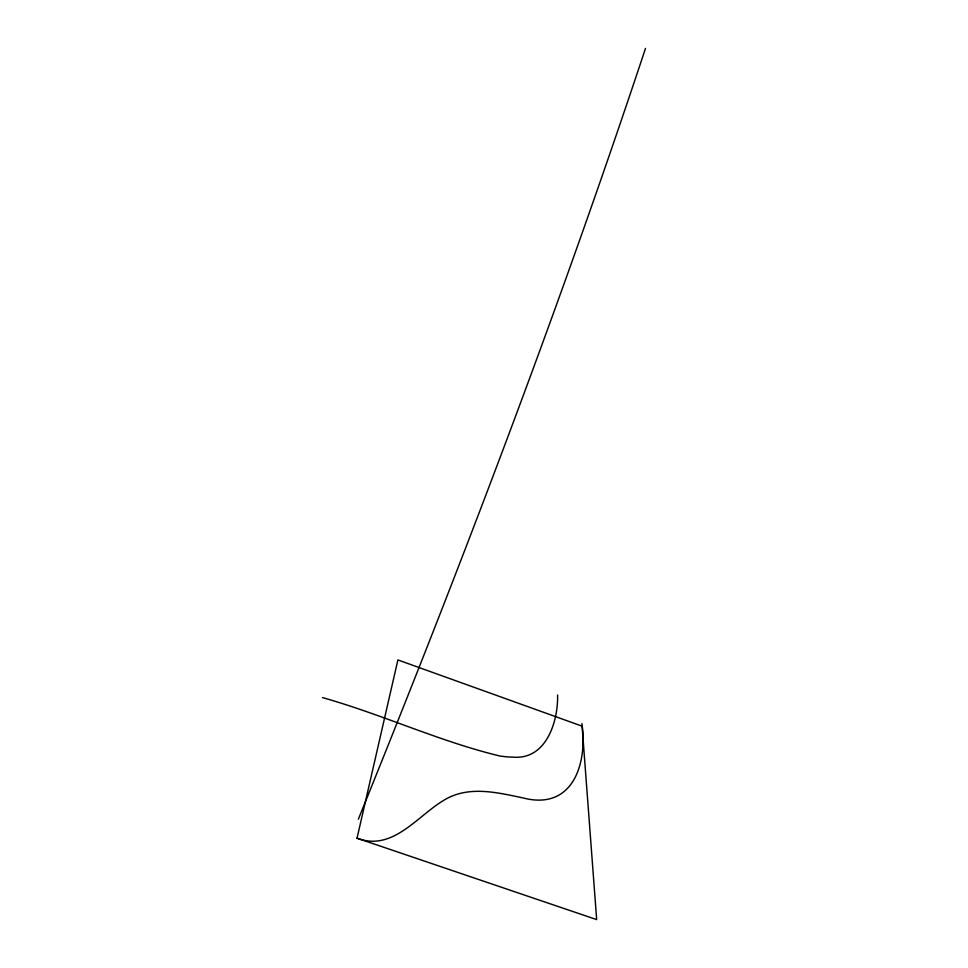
<?xml version="1.0" encoding="UTF-8"?>
<svg xmlns="http://www.w3.org/2000/svg" width="968" height="968" viewBox="0 0 968 968"><rect width="100%" height="100%" fill="white"/><g stroke="black" fill="none" stroke-linecap="round" stroke-linejoin="round"><path stroke-width="1.45" d="M557.604 695.012C558.221 721.971 545.964 760.412 512.495 757.097A64.348 28.181 23.3 0 1 499.851 755.996C439.327 741.415 382.445 714.493 322.501 697.601M357.035 838.191L397.896 659.934L582.107 726.169L596.663 919.6L357.035 838.191C393.238 852.07 417.861 814.899 445.425 799.35C469.444 785.544 497.649 792.61 522.962 797.91C572.584 810.894 587.745 764.103 581.913 723.556M645.499 48.4C559.068 308.695 461.325 565.07 358.341 819.23"/></g></svg>
